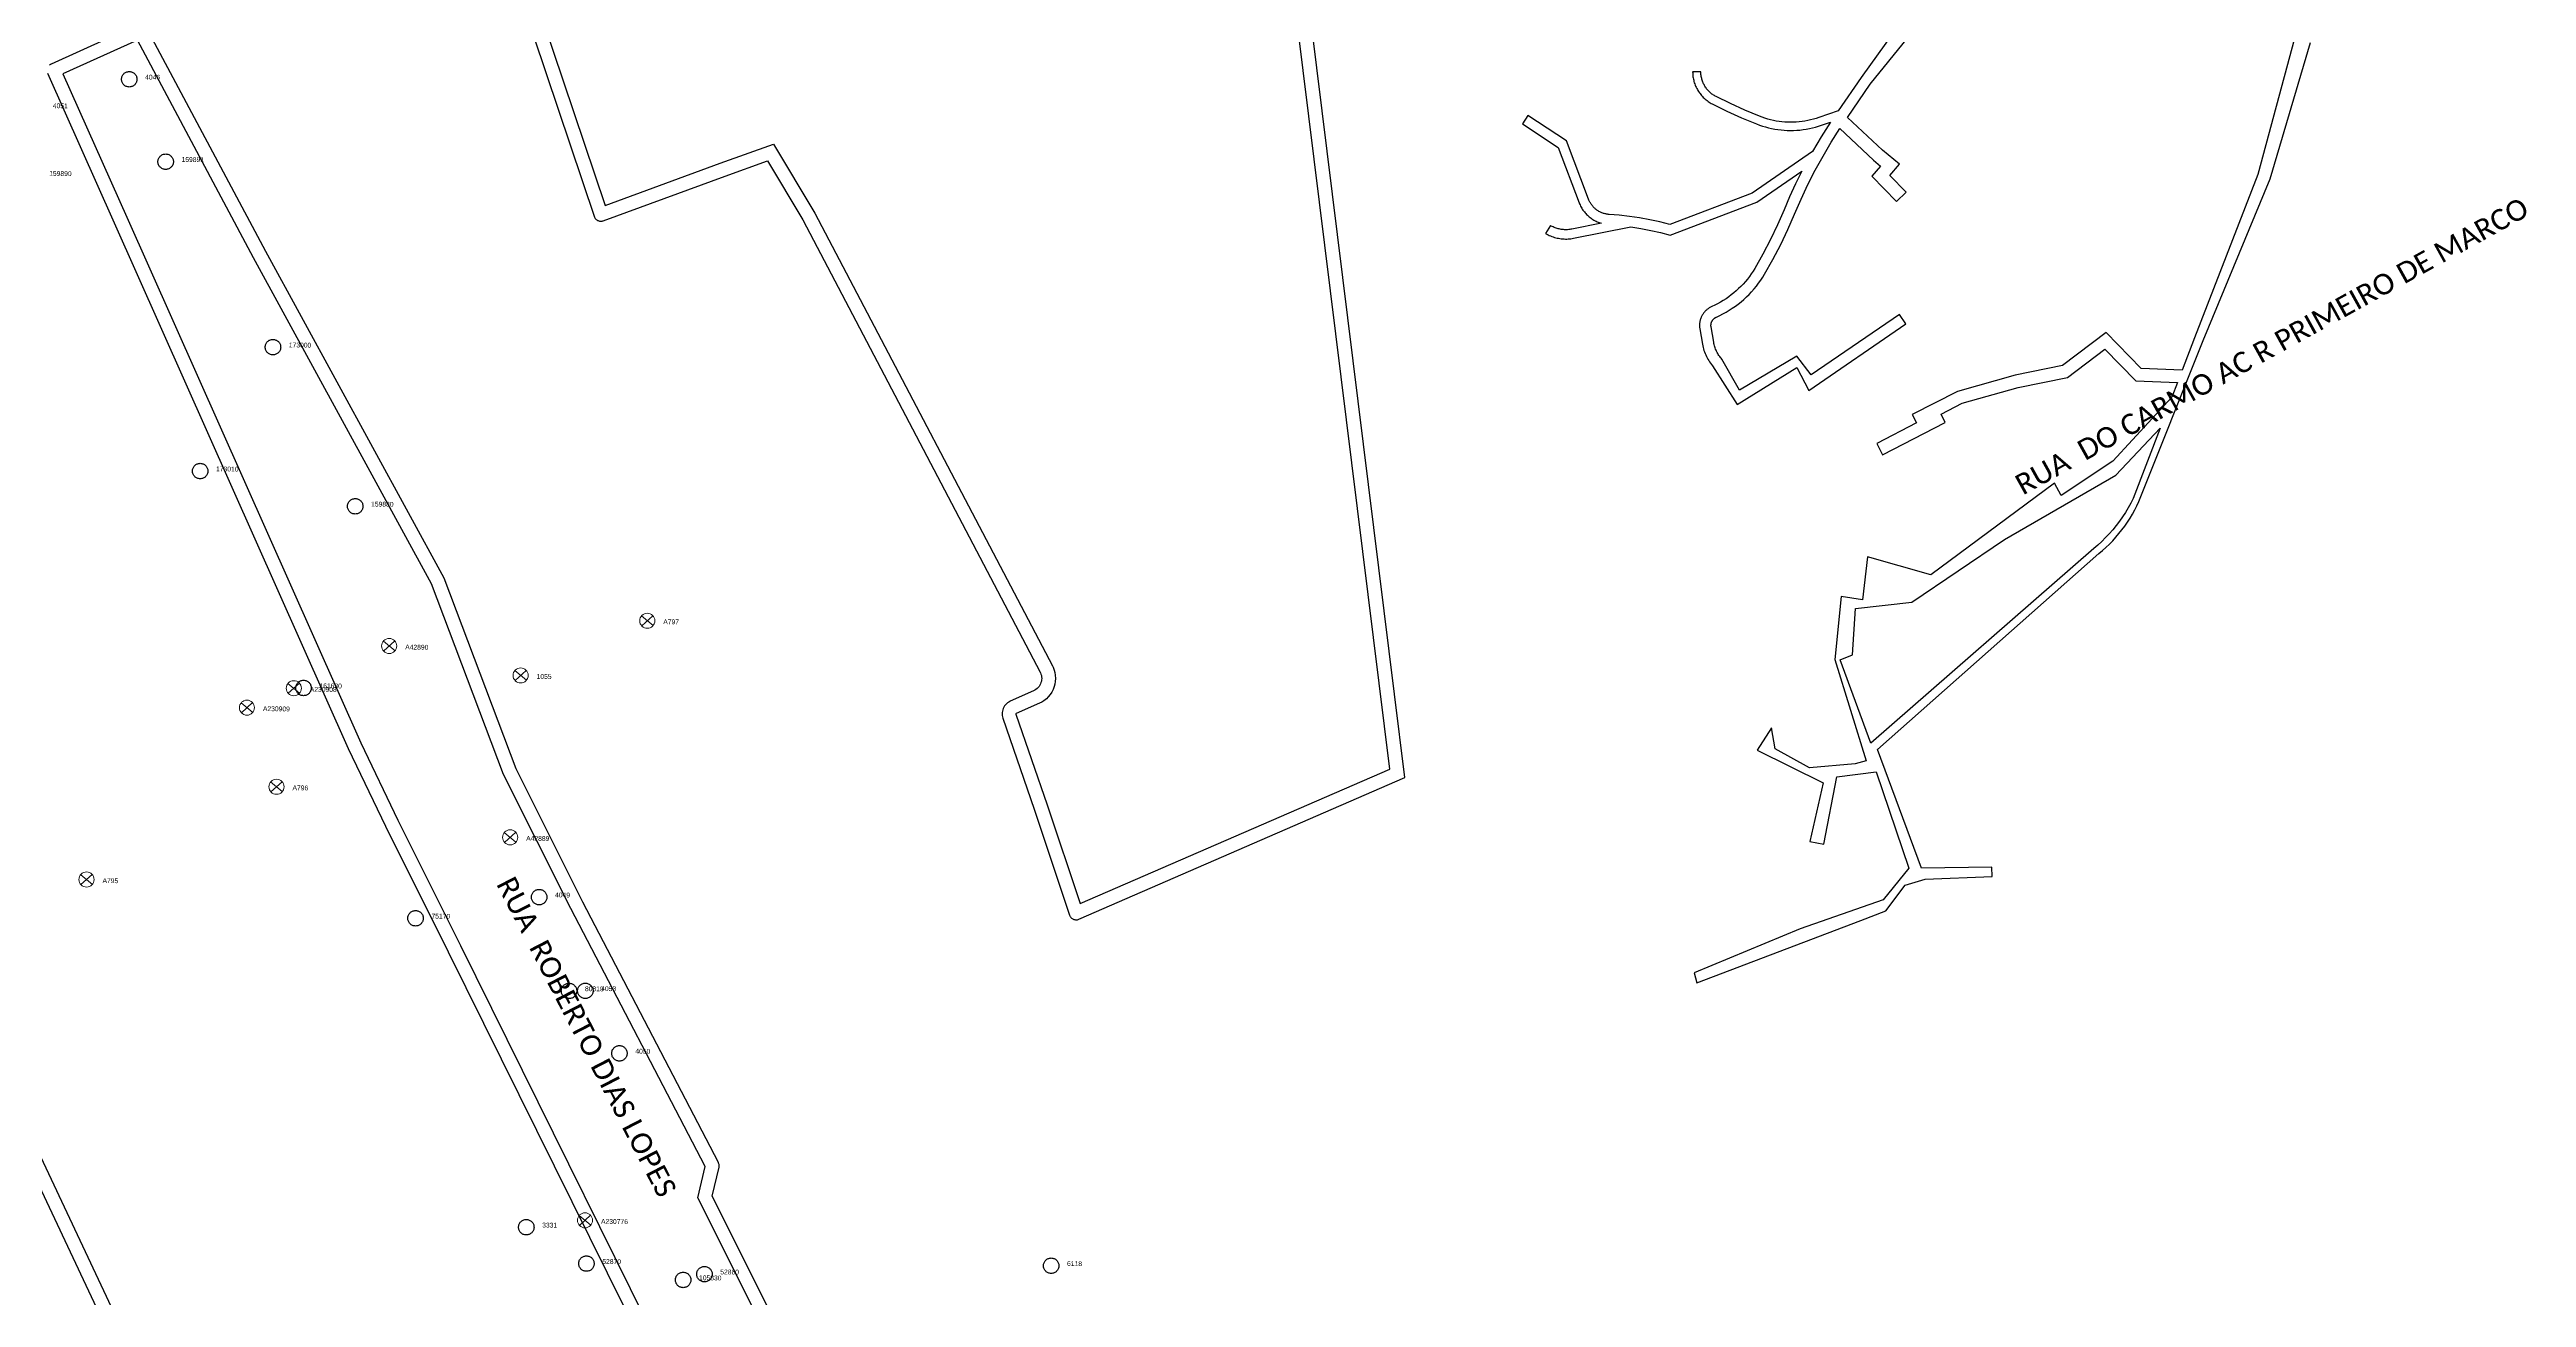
# Model space of a CAD drawing. Header units: millimetres. Extents: x 676447 to 689606, y 7455628 to 7463967.
# Drawn here: x 687214.4 to 687574.8, y 7459454.5 to 7459636 of the extents above; entities that cross this region are included whole.
import ezdxf

# ---------------------------------------------------------------- set-up
doc = ezdxf.new("R2010")
doc.units = ezdxf.units.MM
doc.header["$LTSCALE"] = 0.1
doc.header["$MEASUREMENT"] = 0
doc.linetypes.add('PHANTOM2', pattern=[1.25, 0.625, -0.125, 0.125, -0.125, 0.125, -0.125])
doc.layers.add('10.4-Postes', color=1, linetype='Continuous', lineweight=0)
for name, color, linetype in [('Caixas Subterrâneas', 5, 'Continuous'), ('LEGENDAS_INFRAESTRUTURAS', 7, 'Continuous'), ('MUB_MEIOFIO', 7, 'Continuous'), ('MUB_QUADRAS', 7, 'Continuous'), ('MUB_SEGMENTO', 7, 'Continuous'), ('NOS_DE_INFRAESTRUTURA', 7, 'Continuous')]:
    doc.layers.add(name, color=color, linetype=linetype)
doc.styles.add('Legend', font='calibri.ttf')
doc.styles.get("Standard").update_dxf_attribs({"font": 'arial.ttf'})

# ---------------------------------------------------------------- blocks, each defined once
blk = doc.blocks.new('MHMZ')
at = {"linetype": 'PHANTOM2'}
blk.add_circle((0, 0), 0.0000101, dxfattribs=at)
blk = doc.blocks.new('PTPT')
at = {"layer": '10.4-Postes', "color": 1, "linetype": 'PHANTOM2'}
for points in [[(-0.0000079, 0.0000104), (0.0000075, -0.000002)], [(0.000007, 0.0000109), (-0.0000074, -0.0000025)]]:
    blk.add_lwpolyline(points, dxfattribs=at)
at = {"layer": '10.4-Postes', "color": 1}
blk.add_circle((-0.0000002, 0.0000042), 0.00000987, dxfattribs=at)

msp = doc.modelspace()

# ---------------------------------------------------------------- linework, layer by layer
at = {"layer": 'MUB_MEIOFIO', "linetype": 'Continuous'}
for points in [[(687281.59, 7459653.97), (687295.24, 7459613.35), (687312.01, 7459619.5), (687319.74, 7459622.27), (687325.78, 7459612.22), (687360.33, 7459546.36), (687360.44, 7459546.15), (687360.58, 7459545.74), (687360.67, 7459545.38), (687360.75, 7459545), (687360.77, 7459544.54), (687360.75, 7459544.1), (687360.67, 7459543.69), (687360.58, 7459543.33), (687360.43, 7459542.92), (687360.24, 7459542.55), (687360, 7459542.17), (687359.73, 7459541.86), (687359.45, 7459541.56), (687359.09, 7459541.28), (687358.78, 7459541.08), (687358.45, 7459540.91), (687355.07, 7459539.41), (687355.02, 7459539.38), (687355.01, 7459539.38), (687355.01, 7459539.38), (687355.01, 7459539.37), (687355.02, 7459539.35), (687359.58, 7459526.13), (687364.38, 7459511.76), (687409.43, 7459531.34), (687381.12, 7459759.72)], [(687328.65, 7459429.17), (687308.72, 7459468.94), (687309.79, 7459473.5), (687290.25, 7459511.07), (687280.48, 7459530.56), (687270, 7459558.3), (687244.1, 7459605.7), (687227.21, 7459637.39), (687216.37, 7459632.5), (687225.64, 7459611.63), (687259.69, 7459535.17), (687265.08, 7459523.93), (687274.22, 7459505.65), (687310.15, 7459433.02)], [(687222.39, 7459450.55), (687195.36, 7459507.99)]]:
    msp.add_lwpolyline(points, dxfattribs=at)
at = {"layer": 'MUB_QUADRAS', "linetype": 'Continuous'}
for points in [[(687279.59, 7459653.64), (687293.71, 7459611.62), (687293.76, 7459611.53), (687293.82, 7459611.44), (687293.88, 7459611.36), (687293.96, 7459611.29), (687294.04, 7459611.23), (687294.13, 7459611.17), (687294.23, 7459611.13), (687294.33, 7459611.09), (687294.43, 7459611.07), (687294.53, 7459611.05), (687294.64, 7459611.05), (687294.74, 7459611.06), (687294.84, 7459611.08), (687294.94, 7459611.11), (687294.95, 7459611.11), (687312.7, 7459617.62), (687318.87, 7459619.83), (687324.03, 7459611.24), (687358.55, 7459545.45), (687358.6, 7459545.35), (687358.67, 7459545.16), (687358.72, 7459544.95), (687358.76, 7459544.75), (687358.77, 7459544.54), (687358.76, 7459544.33), (687358.72, 7459544.12), (687358.67, 7459543.92), (687358.6, 7459543.73), (687358.5, 7459543.54), (687358.39, 7459543.36), (687358.25, 7459543.2), (687358.11, 7459543.05), (687357.94, 7459542.92), (687357.77, 7459542.81), (687357.58, 7459542.71), (687354.2, 7459541.21), (687354.16, 7459541.19), (687353.98, 7459541.09), (687353.8, 7459540.97), (687353.64, 7459540.84), (687353.5, 7459540.69), (687353.37, 7459540.52), (687353.26, 7459540.35), (687353.17, 7459540.16), (687353.1, 7459539.96), (687353.05, 7459539.76), (687353.02, 7459539.55), (687353.01, 7459539.34), (687353.02, 7459539.13), (687353.06, 7459538.93), (687353.12, 7459538.73), (687357.69, 7459525.49), (687362.83, 7459510.09), (687362.87, 7459510), (687362.91, 7459509.91), (687362.97, 7459509.82), (687363.03, 7459509.74), (687363.11, 7459509.67), (687363.19, 7459509.6), (687363.28, 7459509.54), (687363.37, 7459509.49), (687363.47, 7459509.45), (687363.57, 7459509.43), (687363.67, 7459509.41), (687363.77, 7459509.4), (687363.88, 7459509.41), (687363.98, 7459509.42), (687364.08, 7459509.45), (687364.18, 7459509.49), (687411.6, 7459530.1), (687382.99, 7459760.9)], [(687492.11, 7459651.65), (687477.99, 7459631.97), (687474.65, 7459627.1), (687471.85, 7459626.13), (687471.45, 7459626), (687471.05, 7459625.88), (687470.64, 7459625.78), (687470.23, 7459625.69), (687469.82, 7459625.61), (687469.4, 7459625.55), (687468.99, 7459625.5), (687468.57, 7459625.47), (687468.15, 7459625.45), (687467.73, 7459625.45), (687467.31, 7459625.46), (687466.89, 7459625.48), (687466.47, 7459625.52), (687466.06, 7459625.57), (687465.64, 7459625.63), (687465.23, 7459625.71), (687464.82, 7459625.81), (687464.42, 7459625.91), (687464.01, 7459626.04), (687463.62, 7459626.17), (687463.22, 7459626.32), (687461.08, 7459627.21), (687458.97, 7459628.16), (687456.89, 7459629.18), (687456.77, 7459629.25), (687456.65, 7459629.32), (687456.53, 7459629.39), (687456.41, 7459629.47), (687456.3, 7459629.55), (687456.19, 7459629.64), (687456.08, 7459629.73), (687455.98, 7459629.82), (687455.88, 7459629.92), (687455.78, 7459630.02), (687455.69, 7459630.12), (687455.6, 7459630.23), (687455.51, 7459630.33), (687455.43, 7459630.45), (687455.35, 7459630.56), (687455.28, 7459630.68), (687455.21, 7459630.8), (687455.14, 7459630.92), (687455.08, 7459631.05), (687455.02, 7459631.17), (687454.97, 7459631.3), (687454.92, 7459631.43), (687454.87, 7459631.56), (687454.83, 7459631.7), (687454.8, 7459631.83), (687454.77, 7459631.97), (687454.74, 7459632.1), (687454.72, 7459632.24), (687454.7, 7459632.38), (687454.69, 7459632.52), (687454.68, 7459632.66), (687454.68, 7459632.8), (687453.48, 7459632.8), (687453.49, 7459632.62), (687453.5, 7459632.44), (687453.51, 7459632.26), (687453.53, 7459632.08), (687453.56, 7459631.9), (687453.6, 7459631.72), (687453.64, 7459631.55), (687453.68, 7459631.37), (687453.73, 7459631.2), (687453.79, 7459631.03), (687453.86, 7459630.86), (687453.92, 7459630.69), (687454, 7459630.53), (687454.08, 7459630.37), (687454.17, 7459630.21), (687454.26, 7459630.05), (687454.35, 7459629.9), (687454.46, 7459629.75), (687454.56, 7459629.61), (687454.67, 7459629.47), (687454.79, 7459629.33), (687454.91, 7459629.2), (687455.04, 7459629.07), (687455.17, 7459628.94), (687455.3, 7459628.82), (687455.44, 7459628.71), (687455.58, 7459628.6), (687455.73, 7459628.49), (687455.88, 7459628.39), (687456.03, 7459628.29), (687456.19, 7459628.2), (687456.35, 7459628.12), (687458.46, 7459627.08), (687460.61, 7459626.11), (687462.78, 7459625.21), (687463.22, 7459625.04), (687463.65, 7459624.9), (687464.09, 7459624.76), (687464.54, 7459624.65), (687464.98, 7459624.54), (687465.44, 7459624.46), (687465.89, 7459624.38), (687466.35, 7459624.33), (687466.8, 7459624.29), (687467.26, 7459624.26), (687467.72, 7459624.25), (687468.18, 7459624.26), (687468.64, 7459624.28), (687469.1, 7459624.31), (687469.56, 7459624.37), (687470.01, 7459624.43), (687470.47, 7459624.52), (687470.91, 7459624.62), (687471.36, 7459624.73), (687471.8, 7459624.86), (687472.24, 7459625), (687473.53, 7459625.45), (687472.18, 7459623.33), (687470.91, 7459621.17), (687462.15, 7459615.14), (687450.15, 7459610.59), (687448.7, 7459610.94), (687447.24, 7459611.25), (687445.77, 7459611.52), (687444.3, 7459611.74), (687442.81, 7459611.91), (687441.33, 7459612.04), (687441.21, 7459612.05), (687441.09, 7459612.06), (687440.97, 7459612.08), (687440.86, 7459612.1), (687440.74, 7459612.13), (687440.63, 7459612.16), (687440.51, 7459612.19), (687440.4, 7459612.23), (687440.29, 7459612.27), (687440.18, 7459612.32), (687440.07, 7459612.37), (687439.97, 7459612.42), (687439.86, 7459612.48), (687439.76, 7459612.54), (687439.66, 7459612.6), (687439.56, 7459612.67), (687439.47, 7459612.74), (687439.37, 7459612.81), (687439.28, 7459612.89), (687439.2, 7459612.97), (687439.11, 7459613.05), (687439.03, 7459613.14), (687438.95, 7459613.23), (687438.88, 7459613.32), (687438.8, 7459613.41), (687438.73, 7459613.51), (687438.67, 7459613.61), (687438.61, 7459613.71), (687438.55, 7459613.81), (687438.49, 7459613.92), (687438.44, 7459614.02), (687438.39, 7459614.13), (687438.35, 7459614.24), (687435.11, 7459622.73), (687429.52, 7459626.45), (687428.71, 7459625.23), (687433.9, 7459621.76), (687436.97, 7459613.72), (687437.04, 7459613.56), (687437.1, 7459613.41), (687437.18, 7459613.25), (687437.26, 7459613.1), (687437.34, 7459612.96), (687437.43, 7459612.81), (687437.52, 7459612.67), (687437.62, 7459612.54), (687437.73, 7459612.4), (687437.83, 7459612.27), (687437.94, 7459612.15), (687438.06, 7459612.02), (687438.18, 7459611.91), (687438.31, 7459611.79), (687438.43, 7459611.68), (687438.57, 7459611.58), (687438.7, 7459611.48), (687438.84, 7459611.38), (687438.98, 7459611.29), (687439.13, 7459611.2), (687439.28, 7459611.12), (687439.43, 7459611.05), (687439.58, 7459610.97), (687439.74, 7459610.91), (687439.89, 7459610.85), (687440.05, 7459610.79), (687440.22, 7459610.75), (687435.91, 7459609.89), (687435.76, 7459609.87), (687435.6, 7459609.84), (687435.45, 7459609.83), (687435.3, 7459609.81), (687435.14, 7459609.81), (687434.99, 7459609.81), (687434.83, 7459609.81), (687434.68, 7459609.82), (687434.52, 7459609.84), (687434.37, 7459609.86), (687434.22, 7459609.88), (687434.07, 7459609.92), (687433.92, 7459609.95), (687433.77, 7459609.99), (687433.62, 7459610.04), (687433.48, 7459610.09), (687433.33, 7459610.15), (687433.19, 7459610.21), (687433.05, 7459610.28), (687432.91, 7459610.35), (687432.78, 7459610.42), (687432.1, 7459609.26), (687432.27, 7459609.17), (687432.45, 7459609.07), (687432.63, 7459608.99), (687432.82, 7459608.91), (687433, 7459608.83), (687433.19, 7459608.77), (687433.38, 7459608.7), (687433.58, 7459608.65), (687433.77, 7459608.6), (687433.97, 7459608.56), (687434.17, 7459608.53), (687434.37, 7459608.5), (687434.57, 7459608.48), (687434.77, 7459608.47), (687434.97, 7459608.46), (687435.17, 7459608.46), (687435.37, 7459608.47), (687435.57, 7459608.49), (687435.77, 7459608.51), (687435.97, 7459608.54), (687436.17, 7459608.57), (687444.5, 7459610.22), (687445.95, 7459610), (687447.38, 7459609.72), (687448.81, 7459609.41), (687450.23, 7459609.04), (687462.84, 7459613.83), (687469.38, 7459618.33), (687468.47, 7459616.49), (687467.6, 7459614.62), (687466.79, 7459612.72), (687465.84, 7459610.53), (687464.81, 7459608.38), (687463.71, 7459606.26), (687462.53, 7459604.19), (687462.28, 7459603.79), (687462.02, 7459603.39), (687461.74, 7459603.01), (687461.46, 7459602.63), (687461.16, 7459602.27), (687460.84, 7459601.91), (687460.52, 7459601.57), (687460.18, 7459601.24), (687459.83, 7459600.92), (687459.47, 7459600.61), (687459.11, 7459600.32), (687458.73, 7459600.03), (687458.34, 7459599.76), (687457.94, 7459599.51), (687457.54, 7459599.27), (687457.12, 7459599.04), (687456.7, 7459598.82), (687456.27, 7459598.63), (687456.18, 7459598.58), (687456.08, 7459598.53), (687455.99, 7459598.48), (687455.9, 7459598.43), (687455.81, 7459598.37), (687455.73, 7459598.31), (687455.65, 7459598.25), (687455.56, 7459598.19), (687455.48, 7459598.12), (687455.41, 7459598.05), (687455.33, 7459597.97), (687455.26, 7459597.9), (687455.19, 7459597.82), (687455.13, 7459597.74), (687455.06, 7459597.65), (687455, 7459597.57), (687454.95, 7459597.48), (687454.89, 7459597.39), (687454.84, 7459597.3), (687454.79, 7459597.21), (687454.75, 7459597.11), (687454.71, 7459597.02), (687454.67, 7459596.92), (687454.63, 7459596.82), (687454.6, 7459596.72), (687454.58, 7459596.62), (687454.55, 7459596.52), (687454.53, 7459596.42), (687454.51, 7459596.31), (687454.5, 7459596.21), (687454.49, 7459596.11), (687454.48, 7459596), (687454.48, 7459595.9), (687454.48, 7459595.79), (687454.49, 7459595.69), (687454.49, 7459595.58), (687454.51, 7459595.48), (687454.52, 7459595.38), (687454.91, 7459593.16), (687454.95, 7459592.93), (687455.01, 7459592.7), (687455.07, 7459592.48), (687455.13, 7459592.25), (687455.21, 7459592.03), (687455.29, 7459591.81), (687455.39, 7459591.6), (687455.48, 7459591.38), (687455.59, 7459591.18), (687455.7, 7459590.97), (687455.82, 7459590.77), (687455.95, 7459590.57), (687456.08, 7459590.38), (687456.23, 7459590.19), (687456.37, 7459590.01), (687459.97, 7459584.36), (687468.65, 7459589.79), (687470.37, 7459586.42), (687484.51, 7459596.11), (687483.57, 7459597.48), (687470.74, 7459588.69), (687468.63, 7459591.43), (687460.3, 7459586.49), (687457.74, 7459590.98), (687457.63, 7459591.11), (687457.52, 7459591.24), (687457.42, 7459591.38), (687457.32, 7459591.53), (687457.22, 7459591.67), (687457.13, 7459591.82), (687457.05, 7459591.97), (687456.97, 7459592.13), (687456.9, 7459592.29), (687456.83, 7459592.45), (687456.77, 7459592.61), (687456.72, 7459592.77), (687456.67, 7459592.94), (687456.62, 7459593.11), (687456.58, 7459593.28), (687456.55, 7459593.45), (687456.16, 7459595.66), (687456.16, 7459595.71), (687456.15, 7459595.76), (687456.15, 7459595.8), (687456.15, 7459595.85), (687456.15, 7459595.89), (687456.15, 7459595.94), (687456.15, 7459595.99), (687456.16, 7459596.03), (687456.16, 7459596.08), (687456.17, 7459596.13), (687456.18, 7459596.17), (687456.19, 7459596.22), (687456.2, 7459596.26), (687456.22, 7459596.3), (687456.23, 7459596.35), (687456.25, 7459596.39), (687456.27, 7459596.43), (687456.29, 7459596.48), (687456.31, 7459596.52), (687456.33, 7459596.56), (687456.36, 7459596.6), (687456.38, 7459596.63), (687456.41, 7459596.67), (687456.44, 7459596.71), (687456.47, 7459596.75), (687456.5, 7459596.78), (687456.53, 7459596.81), (687456.56, 7459596.85), (687456.6, 7459596.88), (687456.63, 7459596.91), (687456.67, 7459596.94), (687456.71, 7459596.96), (687456.74, 7459596.99), (687456.78, 7459597.02), (687456.82, 7459597.04), (687456.86, 7459597.06), (687456.91, 7459597.08), (687456.95, 7459597.1), (687457.43, 7459597.33), (687457.9, 7459597.57), (687458.36, 7459597.82), (687458.82, 7459598.09), (687459.26, 7459598.38), (687459.7, 7459598.68), (687460.12, 7459599), (687460.54, 7459599.33), (687460.94, 7459599.67), (687461.33, 7459600.03), (687461.71, 7459600.4), (687462.07, 7459600.79), (687462.42, 7459601.19), (687462.76, 7459601.6), (687463.08, 7459602.02), (687463.39, 7459602.45), (687463.68, 7459602.89), (687463.96, 7459603.34), (687465.17, 7459605.47), (687466.3, 7459607.64), (687467.36, 7459609.84), (687468.33, 7459612.09), (687469.26, 7459614.25), (687470.26, 7459616.37), (687471.33, 7459618.47), (687472.46, 7459620.53), (687473.66, 7459622.55), (687474.92, 7459624.53), (687479.82, 7459619.92), (687480.82, 7459619.08), (687479.58, 7459617.59), (687483.14, 7459613.92), (687484.54, 7459615.27), (687482.2, 7459617.69), (687483.56, 7459619.33), (687481.12, 7459621.38), (687476.01, 7459626.14), (687479.33, 7459630.98), (687489.56, 7459643.63)], [(687542.24, 7459641.96), (687535.7, 7459617.83), (687526.51, 7459594.1), (687524.71, 7459589.39), (687518.77, 7459589.63), (687513.67, 7459594.85), (687507.28, 7459590.04), (687500.4, 7459588.63), (687492.02, 7459586.29), (687485.45, 7459582.94), (687486.08, 7459581.7), (687480.27, 7459578.71), (687481.12, 7459577.08), (687490.24, 7459581.76), (687489.64, 7459583), (687492.69, 7459584.57), (687500.83, 7459586.85), (687508.05, 7459588.32), (687513.48, 7459592.41), (687517.97, 7459587.82), (687524.02, 7459587.58), (687523.2, 7459585.43), (687514.62, 7459576.16), (687507.1, 7459571.12), (687506.13, 7459572.96), (687488.14, 7459559.62), (687478.92, 7459562.2), (687478.19, 7459555.98), (687475.1, 7459556.47), (687474.18, 7459547.28), (687478.74, 7459532.55), (687477.14, 7459532.1), (687470.51, 7459531.53), (687465.5, 7459534.27), (687464.97, 7459537.34), (687462.87, 7459534.1), (687472.49, 7459529.36), (687470.55, 7459520.79), (687472.56, 7459520.39), (687474.49, 7459530.19), (687480.19, 7459530.93), (687484.94, 7459516.93), (687481.21, 7459512.33), (687469.14, 7459508.08), (687453.73, 7459501.71), (687454.1, 7459500.26), (687477.98, 7459509.31), (687481.61, 7459510.71), (687484.42, 7459514.45), (687487.31, 7459515.3), (687497.05, 7459515.72), (687497, 7459517.07), (687486.79, 7459516.9), (687480.39, 7459534.17), (687512.58, 7459562.68), (687513.11, 7459563.12), (687513.62, 7459563.58), (687514.12, 7459564.06), (687514.61, 7459564.56), (687515.07, 7459565.07), (687515.52, 7459565.59), (687515.95, 7459566.13), (687516.37, 7459566.69), (687516.76, 7459567.26), (687517.14, 7459567.84), (687517.49, 7459568.43), (687517.82, 7459569.04), (687518.14, 7459569.66), (687518.43, 7459570.28), (687527.76, 7459593.7), (687537.54, 7459617.2), (687543.37, 7459637.04)], [(687227.16, 7459639.56), (687214.65, 7459633.92), (687214.53, 7459633.87), (687214.39, 7459633.75)], [(687330.44, 7459430.07), (687310.83, 7459469.19), (687311.82, 7459473.41), (687311.83, 7459473.49), (687311.84, 7459473.59), (687311.84, 7459473.7), (687311.83, 7459473.8), (687311.81, 7459473.9), (687311.77, 7459474), (687311.73, 7459474.1), (687292.03, 7459511.98), (687282.32, 7459531.36), (687271.82, 7459559.13), (687245.86, 7459606.65), (687228.58, 7459639.08)], [(687214.14, 7459632.6), (687223.81, 7459610.82), (687257.87, 7459534.33), (687263.28, 7459523.05), (687272.43, 7459504.76), (687308.38, 7459432.09)], [(687479.41, 7459535.09), (687474.96, 7459547.25), (687476.75, 7459547.98), (687477.16, 7459554.68), (687485.38, 7459555.61), (687498.86, 7459564.75), (687515.04, 7459574.09), (687521.49, 7459580.96), (687517.58, 7459570.72), (687517.23, 7459570.03), (687516.85, 7459569.35), (687516.45, 7459568.68), (687516.03, 7459568.03), (687515.58, 7459567.39), (687515.11, 7459566.77), (687514.62, 7459566.16), (687514.11, 7459565.58), (687513.58, 7459565.01), (687513.03, 7459564.46), (687512.46, 7459563.93), (687511.87, 7459563.42), (687479.41, 7459535.09)], [(687224.2, 7459451.41), (687197.16, 7459508.86)]]:
    msp.add_lwpolyline(points, dxfattribs=at)

# ---------------------------------------------------------------- block references
at = {"layer": 'Caixas Subterrâneas', "color": 40}
for p, xscale, yscale, zscale, rotation in [((687226.01, 7459631.7), 111319.4907932736, 111319.4907932736, 111319.4907932736, 359.2873943280274), ((687231.31, 7459619.71), 111319.4907932736, 111319.4907932736, 111319.4907932736, 359.2873704126044), ((687246.92, 7459592.73), 111319.4907932736, 111319.4907932736, 111319.4907932736, 359.2873026356296), ((687236.33, 7459574.7), 111319.4907932736, 111319.4907932736, 111319.4907932736, 359.2873372754888), ((687258.89, 7459569.57), 111319.4907932735, 111319.4907932735, 111319.4907932735, 359.2872498581793), ((687251.37, 7459543.14), 111319.4907932736, 111319.4907932736, 111319.4907932736, 359.2872701991768), ((687267.67, 7459509.63), 111319.4907932736, 111319.4907932736, 111319.4907932736, 359.2871977323432), ((687285.65, 7459512.71), 111319.4907932736, 111319.4907932736, 111319.4907932736, 359.2871302981692), ((687290, 7459499.06), 111319.4907932736, 111319.4907932736, 111319.4907932736, 359.2871094946646), ((687292.37, 7459499.08), 111319.4907932736, 111319.4907932736, 111319.4907932736, 359.2871004744321), ((687297.33, 7459489.98), 111319.4907932736, 111319.4907932736, 111319.4907932736, 359.2870787788694), ((687283.78, 7459464.68), 111319.4907932735, 111319.4907932735, 111319.4907932735, 359.2871224073239), ((687292.53, 7459459.39), 111319.4907932736, 111319.4907932736, 111319.4907932736, 359.2870874744997), ((687360.15, 7459459.08), 111319.4907932735, 111319.4907932735, 111319.4907932735, 359.2868301579816), ((687306.6, 7459457.01), 111319.4907932736, 111319.4907932736, 111319.4907932736, 359.2870332043382), ((687309.7, 7459457.85), 111319.4907932736, 111319.4907932736, 111319.4907932736, 359.2870217028015)]:
    msp.add_blockref('MHMZ', p, dxfattribs=dict(at, xscale=xscale, yscale=yscale, zscale=zscale, rotation=rotation))
at = {"layer": 'NOS_DE_INFRAESTRUTURA', "color": 1}
for p, xscale, yscale, zscale, rotation in [((687301.4, 7459552.45), 111319.4907932735, 111319.4907932735, 111319.4907932735, 359.2870828214712), ((687263.85, 7459548.78), 111319.4907932736, 111319.4907932736, 111319.4907932736, 359.287224489554), ((687249.97, 7459542.63), 111319.4907932736, 111319.4907932736, 111319.4907932736, 359.2872753858123), ((687282.97, 7459544.5), 111319.4907932736, 111319.4907932736, 111319.4907932736, 359.2871504511492), ((687243.15, 7459539.81), 111319.4907932736, 111319.4907932736, 111319.4907932736, 359.2873004488494), ((687247.45, 7459528.3), 111319.4907932735, 111319.4907932735, 111319.4907932735, 359.2872804948448), ((687281.45, 7459520.94), 111319.4907932735, 111319.4907932735, 111319.4907932735, 359.2871488626265), ((687219.81, 7459514.8), 111319.4907932736, 111319.4907932736, 111319.4907932736, 359.2873814031424), ((687292.34, 7459465.22), 111319.4907932736, 111319.4907932736, 111319.4907932736, 359.2870900389315)]:
    msp.add_blockref('PTPT', p, dxfattribs=dict(at, xscale=xscale, yscale=yscale, zscale=zscale, rotation=rotation))

# ---------------------------------------------------------------- texts
at = {"layer": 'LEGENDAS_INFRAESTRUTURAS', "color": 5}
for s, rotation, p in [('4046', 359.2874, (687228.32, 7459631.67)), ('4051', 359.2874, (687214.89, 7459627.5)), ('159891', 359.2874, (687233.62, 7459619.69)), ('159890', 359.2874, (687214.36, 7459617.66)), ('173000', 359.2873, (687249.23, 7459592.7)), ('173010', 359.2873, (687238.64, 7459574.67)), ('159880', 359.2872, (687261.2, 7459569.55)), ('161630', 359.2873, (687253.68, 7459543.11)), ('75170', 359.2872, (687269.98, 7459509.6)), ('4049', 359.2871, (687287.96, 7459512.68)), ('80810', 359.2871, (687292.31, 7459499.03)), ('4053', 359.2871, (687294.68, 7459499.05)), ('4050', 359.2871, (687299.64, 7459489.95)), ('3331', 359.2871, (687286.09, 7459464.65)), ('52870', 359.2871, (687294.84, 7459459.36)), ('105830', 359.287, (687308.91, 7459456.98)), ('52860', 359.287, (687312, 7459457.83)), ('6118', 359.2868, (687362.46, 7459459.05))]:
    msp.add_text(s, height=0.7, rotation=rotation, dxfattribs=at).set_placement(p)
at = {"layer": 'LEGENDAS_INFRAESTRUTURAS', "color": 1}
for s, rotation, p in [('A797', 359.2871, (687303.71, 7459552.43)), ('A42890', 359.2872, (687266.16, 7459548.75)), ('A230908', 359.2873, (687252.28, 7459542.6)), ('1055', 359.2871, (687285.28, 7459544.47)), ('A230909', 359.2873, (687245.46, 7459539.78)), ('A796', 359.2873, (687249.76, 7459528.27)), ('A42889', 359.2871, (687283.76, 7459520.92)), ('A795', 359.2874, (687222.12, 7459514.77)), ('A230776', 359.2871, (687294.65, 7459465.19))]:
    msp.add_text(s, height=0.7, rotation=rotation, dxfattribs=at).set_placement(p)
at = {"layer": 'MUB_SEGMENTO', "color": 253, "style": 'Legend'}
for s, rotation, p in [('RUA  DO CARMO AC R PRIMEIRO DE MARCO', 28.97, (687501.53, 7459571.13)), ('RUA  ROBERTO DIAS LOPES', 297.3529, (687279.36, 7459514.64))]:
    msp.add_text(s, height=3, rotation=rotation, dxfattribs=at).set_placement(p)

doc.saveas('drawing.dxf')
